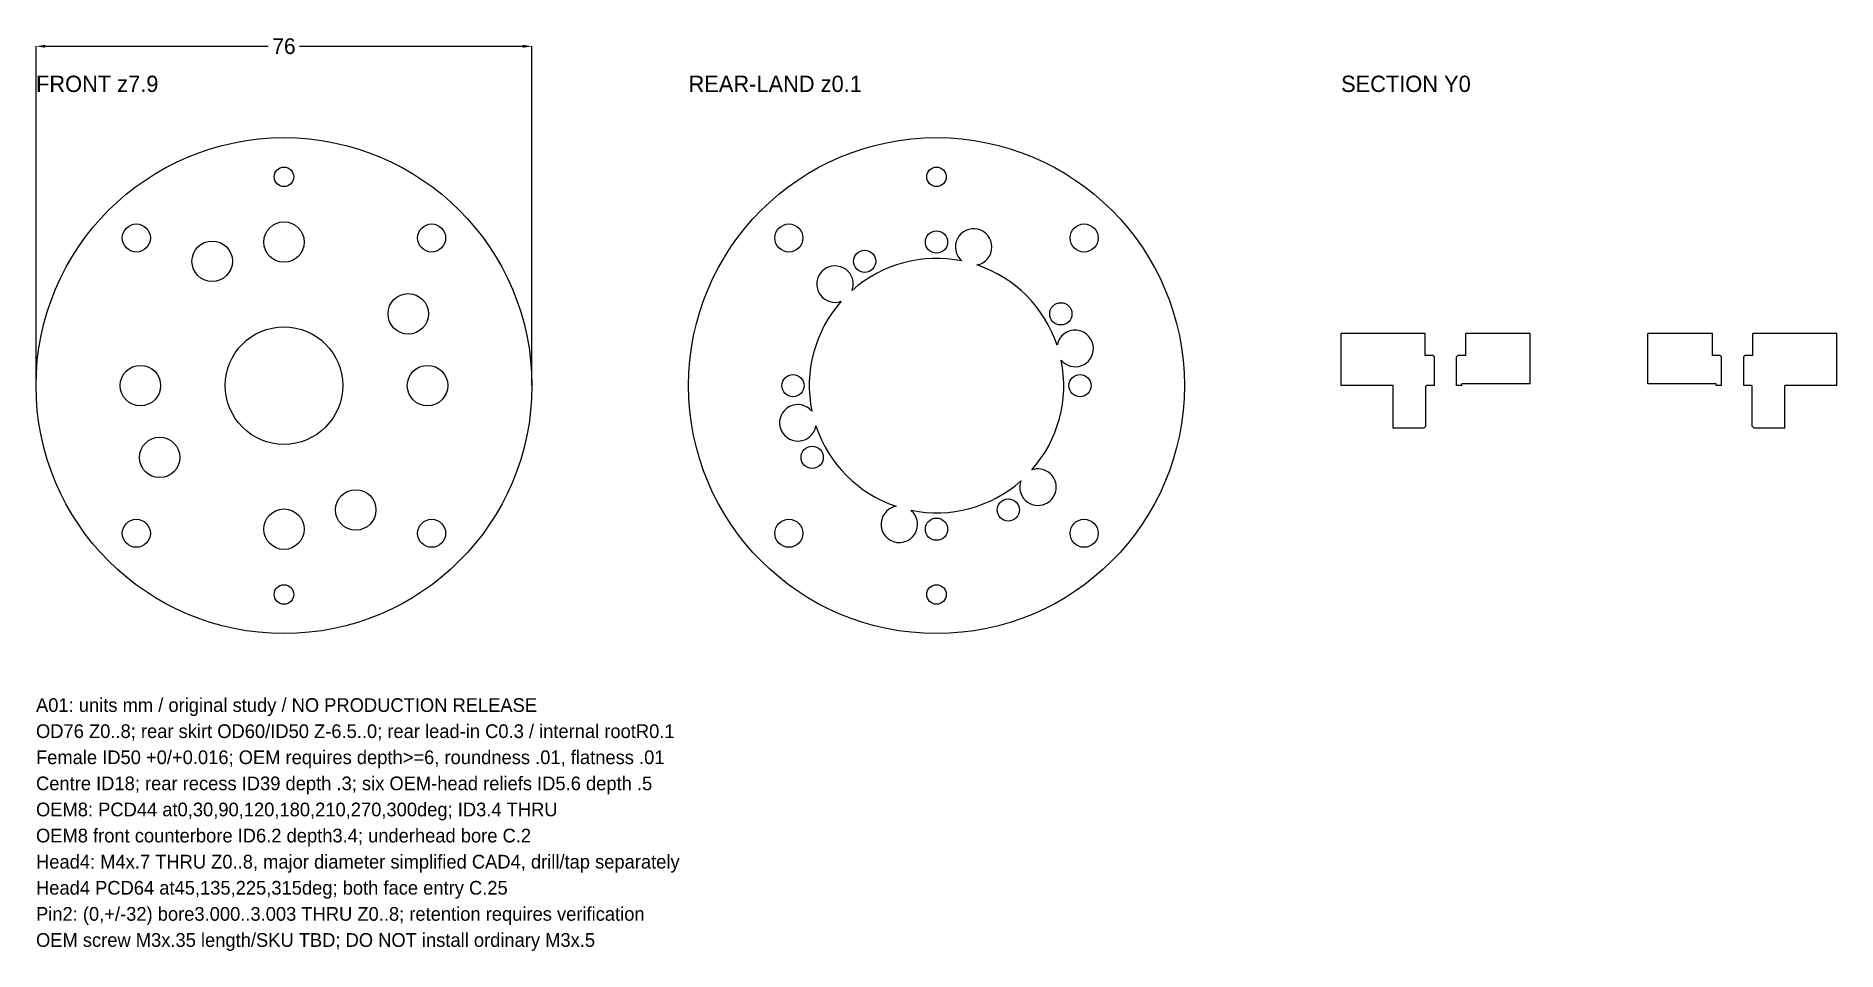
# Model space of a CAD drawing. Header units: millimetres. Extents: x -38 to 238, y -87 to 54.
import ezdxf

# ---------------------------------------------------------------- set-up
doc = ezdxf.new("R2010")
doc.units = ezdxf.units.MM
for name, color, linetype in [('BOUNDARY', 7, 'Continuous'), ('DIM', 2, 'Continuous'), ('NOTE', 3, 'Continuous')]:
    doc.layers.add(name, color=color, linetype=linetype)
doc.dimstyles.get("Standard").update_dxf_attribs({"dimtxt": 2.5, "dimasz": 2.5, "dimexe": 1.25, "dimexo": 0.625, "dimtad": 1, "dimcen": 2.5, "dimazin": 3, "dimtfac": 1, "dimtmove": 0, "dimatfit": 3})

# ---------------------------------------------------------------- blocks, each defined once
blk = doc.blocks.new('_CLOSEDFILLED')
at = {"color": 0, "linetype": 'BYBLOCK'}
blk.add_solid([(-1, 0.16), (0, 0), (-1, -0.16)], dxfattribs=at)
blk = doc.blocks.new('*D1')
for p, q in [((-38, 0), (-38, 52)), ((-36.6, 52), (-2.4, 52)), ((2.4, 52), (36.6, 52)), ((38, 0), (38, 52))]:
    blk.add_line(p, q)
at = {"layer": 'Defpoints'}
for p in [(-38, 52), (-38, 0), (38, 0)]:
    blk.add_point(p, dxfattribs=at)
at = {"layer": 'DIM', "xscale": 1.4, "yscale": 1.4, "rotation": 180}
blk.add_blockref('_CLOSEDFILLED', (-38, 52), dxfattribs=at)
at = {"layer": 'DIM', "xscale": 1.4, "yscale": 1.4}
blk.add_blockref('_CLOSEDFILLED', (38, 52), dxfattribs=at)
at = {"layer": 'DIM', "insert": (0, 52), "char_height": 2.4, "attachment_point": 5}
blk.add_mtext('76', dxfattribs=at)

msp = doc.modelspace()

# ---------------------------------------------------------------- linework, layer by layer
at = {"layer": 'BOUNDARY'}
for p, q in [((174.9, 8), (162, 8)), ((162, 0), (162, 8)), ((174.9, 4.6), (174.9, 8)), ((191, 8), (181.1, 8)), ((181.1, 4.6), (181.1, 8)), ((191, 0.3), (191, 8)), ((218.9, 8), (209, 8)), ((209, 0.3), (209, 8)), ((218.9, 4.6), (218.9, 8)), ((238, 8), (225.1, 8)), ((225.1, 4.6), (225.1, 8)), ((238, 0), (238, 8)), ((176.1, 4.6), (174.9, 4.6)), ((176.3, 4.4), (176.1, 4.6)), ((176.3, 0), (176.3, 4.4)), ((179.7, 4.4), (179.9, 4.6)), ((179.7, 0), (179.7, 4.4)), ((181.1, 4.6), (179.9, 4.6)), ((220.1, 4.6), (218.9, 4.6)), ((220.3, 4.4), (220.1, 4.6)), ((220.3, 0), (220.3, 4.4)), ((223.7, 4.4), (223.9, 4.6)), ((223.7, 0), (223.7, 4.4)), ((225.1, 4.6), (223.9, 4.6)), ((170, 0), (162, 0)), ((170, -6.5), (170, 0)), ((176.3, 0), (175.1, 0)), ((180.5, 0), (179.7, 0)), ((180.5, 0), (180.5, 0.3)), ((191, 0.3), (180.5, 0.3)), ((219.5, 0.3), (209, 0.3)), ((219.5, 0), (219.5, 0.3)), ((220.3, 0), (219.5, 0)), ((224.9, 0), (223.7, 0)), ((230, -6.5), (230, 0)), ((238, 0), (230, 0)), ((175, -6.2), (175, -0.1)), ((225, -6.2), (225, -0.1)), ((174.7, -6.5), (170, -6.5)), ((175, -6.2), (174.7, -6.5)), ((225.3, -6.5), (225, -6.2)), ((230, -6.5), (225.3, -6.5))]:
    msp.add_line(p, q, dxfattribs=at)
for centre, radius in [((0, 0), 38), ((100, 0), 38), ((0, 32), 1.5), ((100, 32), 1.5), ((0, 22), 3.1), ((-22.627, 22.627), 2.15), ((-11, 19.053), 3.1), ((22.627, 22.627), 2.15), ((77.373, 22.627), 2.15), ((100, 22), 1.7), ((122.627, 22.627), 2.15), ((89, 19.053), 1.7), ((19.053, 11), 3.1), ((119.053, 11), 1.7), ((0, 0), 9), ((-22, 0), 3.1), ((22, 0), 3.1), ((78, 0), 1.7), ((122, 0), 1.7), ((-19.053, -11), 3.1), ((80.947, -11), 1.7), ((11, -19.053), 3.1), ((0, -22), 3.1), ((111, -19.053), 1.7), ((-22.627, -22.627), 2.15), ((22.627, -22.627), 2.15), ((77.373, -22.627), 2.15), ((100, -22), 1.7), ((122.627, -22.627), 2.15), ((0, -32), 1.5), ((100, -32), 1.5)]:
    msp.add_circle(centre, radius, dxfattribs=at)
for centre, radius, start, end in [((105.694, 21.25), 2.8, 0, 229.92624), ((100, 0), 19.5, 78.48867, 131.51133), ((105.694, 21.25), 2.8, 280.07376, 0), ((84.444, 15.556), 2.8, 0, 289.92624), ((100, 0), 19.5, 18.48867, 71.51133), ((84.444, 15.556), 2.8, 340.07376, 0), ((100, 0), 19.5, 138.48867, 191.51133), ((121.25, 5.694), 2.8, 0, 169.92624), ((121.25, 5.694), 2.8, 220.07376, 360), ((100, 0), 19.5, 318.48867, 11.51133), ((175.1, -0.1), 0.1, 90, 180), ((224.9, -0.1), 0.1, 0, 90), ((78.75, -5.694), 2.8, 40.07376, 349.92624), ((100, 0), 19.5, 198.48867, 251.51133), ((115.556, -15.556), 2.8, 0, 109.92624), ((100, 0), 19.5, 258.48867, 311.51133), ((115.556, -15.556), 2.8, 160.07376, 0), ((94.306, -21.25), 2.8, 100.07376, 0), ((94.306, -21.25), 2.8, 0, 49.92624)]:
    msp.add_arc(centre, radius, start, end, dxfattribs=at)

# ---------------------------------------------------------------- texts
at = {"layer": 'NOTE'}
for s, height, p in [('FRONT z7.9', 2.5, (-38, 45)), ('REAR-LAND z0.1', 2.5, (62, 45)), ('SECTION Y0', 2.5, (162, 45)), ('A01: units mm / original study / NO PRODUCTION RELEASE', 2.1, (-38, -50)), ('OD76 Z0..8; rear skirt OD60/ID50 Z-6.5..0; rear lead-in C0.3 / internal rootR0.1', 2.1, (-38, -54)), ('Female ID50 +0/+0.016; OEM requires depth>=6, roundness .01, flatness .01', 2.1, (-38, -58)), ('Centre ID18; rear recess ID39 depth .3; six OEM-head reliefs ID5.6 depth .5', 2.1, (-38, -62)), ('OEM8: PCD44 at0,30,90,120,180,210,270,300deg; ID3.4 THRU', 2.1, (-38, -66)), ('OEM8 front counterbore ID6.2 depth3.4; underhead bore C.2', 2.1, (-38, -70)), ('Head4: M4x.7 THRU Z0..8, major diameter simplified CAD4, drill/tap separately', 2.1, (-38, -74)), ('Head4 PCD64 at45,135,225,315deg; both face entry C.25', 2.1, (-38, -78)), ('Pin2: (0,+/-32) bore3.000..3.003 THRU Z0..8; retention requires verification', 2.1, (-38, -82)), ('OEM screw M3x.35 length/SKU TBD; DO NOT install ordinary M3x.5', 2.1, (-38, -86))]:
    msp.add_text(s, height=height, dxfattribs=at).set_placement(p)

# ---------------------------------------------------------------- dimensions: what is measured, and where the dimension line sits
at = {"layer": 'DIM'}
dim = msp.add_linear_dim(base=(-38, 52), p1=(-38, 0), p2=(38, 0), text='76', dimstyle='Standard', override={"dimtxt": 2.4, "dimasz": 1.4}, dxfattribs=at)
dim.commit()
dim.dimension.update_dxf_attribs({"geometry": '*D1', "text_midpoint": (0, 52)})

doc.saveas('drawing.dxf')
